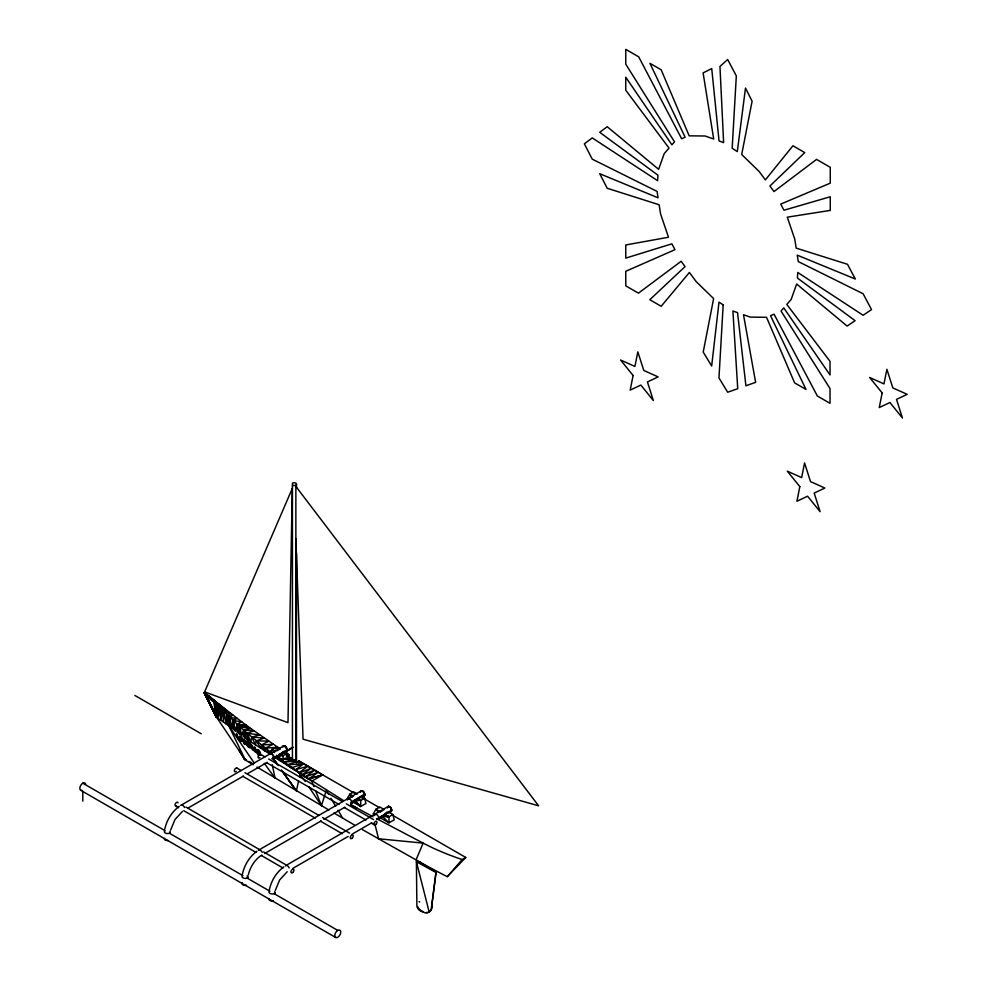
<?xml version="1.0" encoding="UTF-8"?>
<svg xmlns="http://www.w3.org/2000/svg" width="987" height="987" viewBox="0 0 987 987"><rect width="100%" height="100%" fill="white"/><g stroke="black" fill="none" stroke-linecap="round" stroke-linejoin="round"><path stroke-width="1.48" d="M295.866 538.717L303.058 739.201L538.606 805.799L295.866 486.418L295.866 760.878L299.024 762.704M254.436 763.309L228.824 725.778L216.659 717.327L216.832 705.063L218.608 703.891L215.98 704.224L216.659 717.327L245.405 760.064L253.141 764.74M292.3 488.429L287.982 722.657L204.617 691.875M207.887 698.451L204.358 692.627L216.659 717.327L217.263 705.495L219.237 704.397L216.832 705.063M215.919 716.537L216.03 715.02M239.57 734.18L240.1 726.925L248.416 726.79L238.558 725.568L206.086 694.194M292.436 488.133L204.383 692.43L216.659 717.327L217.633 705.865L219.805 704.866L217.263 705.495M243.147 736.783L243.74 730.121L250.661 728.443L280.037 748.775M276.755 756.869L283.639 762.063L283.54 763L280.172 759.484L288.809 757.522L296.408 762.272L299.024 760.841L322.724 774.881L311.769 781.211L276.693 756.906L276.508 758.423L343.464 800.531M291.091 767.368L294.817 770.366L303.786 763.753L291.042 767.898L287.488 764.814L295.853 761.939M431.566 907.201L436.069 871.854L417.464 861.108L416.391 861.725L416.884 905.585A3.837 2.208 60 0 0 419.586 910.285L421.794 911.556A13.929 8.044 60 0 0 431.566 907.201L436.069 871.854M279.691 749.38L276.076 747.073L272.153 749.343L269.537 753.858L270.315 754.376L244.566 737.807L243.74 730.121L253.955 730.799L247.379 733.316L238.558 725.568L237.398 732.527L237.028 724.174L241.667 721.805L250.661 728.443L240.1 726.925L238.879 733.662L238.558 725.568L246.158 725.124L237.028 724.174L235.585 731.157L233.043 720.522L237.176 718.4L229.835 717.598L230.625 727.246L227.084 714.983L230.008 712.898L224.333 712.367L223.432 722.04L222.606 710.726L225.357 709.271L221.224 709.406L218.078 718.326L219.941 708.135L222.013 706.63L218.645 706.852L216.659 717.327L213.723 702.004L204.691 693.762L215.808 716.241L204.568 693.577M347.449 799.926A2.936 1.703 60 0 1 349.25 798.582A2.936 1.703 60 0 1 351.532 801.654C348.979 807.206 353.124 799.988 357.282 799.581L359.367 799.692L355.925 800.716L359.367 799.692L356.899 800.149L350.57 803.8M376.503 819.099A2.936 1.703 60 0 0 377.54 819.37L378.576 817.878A2.936 1.703 60 0 0 376.479 814.287A2.936 1.703 60 0 0 374.406 815.496M286.612 751.058L283.565 752.81L287.057 749.91L279.938 754.031M361.464 796.928L357.565 798.643L356.319 800.593M363.858 796.238L364.721 794.745A2.973 1.715 60 0 0 362.624 791.105A2.973 1.715 60 0 0 360.514 792.314M214.524 702.781L216.659 717.327L218.016 706.236L220.323 705.273L217.633 705.865M213.056 701.338L214.413 700.548L213.007 701.288C211.489 699.586 214.537 699.795 215.191 701.152L241.667 721.805L233.043 720.522L232.093 728.418L229.835 717.598L232.685 714.995L227.084 714.983L226.27 724.014L224.333 712.367L227.318 710.813L222.606 710.726L220.656 720.115L221.224 709.406L223.741 708.012L219.941 708.135L216.659 717.327L214.722 702.978L216.252 702.016M215.758 715.933L204.383 692.43L207.776 695.181M392.912 814.534L388.989 816.792L382.277 816.298A2.813 2.06 79.1 0 1 381.722 816.076C384.856 817.051 384.856 811.511 388.446 811.956L392.912 814.534L394.22 819.815L388.989 822.825L379.847 817.544M299.086 772.722L302.096 775.079L314.668 770.144L305.254 777.077L302.182 774.795L311.3 768.17L298.987 773.08L294.891 769.922L307.919 766.183L299.086 772.722L305.279 781.482M298.605 780.927L296.408 790.821L282.492 771.378M299.542 776.683L300.171 773.845M164.755 829.228C166.655 820.234 171.8 811.857 179.227 806.391M170.603 830.153L175.007 819.506L182.533 811.326M242.444 874.075C244.344 865.093 249.489 856.716 256.916 851.238M248.292 875C249.945 867.524 254.905 859.109 261.913 855.1M269.402 889.645C271.314 880.651 276.446 872.274 283.886 866.808M275.25 890.57L279.666 879.923L287.18 871.743M308.684 786.565L321.454 805.626L326.315 790.402L328.659 794.375M278.272 755.882L279.901 753.809L283.059 755.635L286.983 753.377L288.29 758.658M275.755 751.415L272.153 749.343L274.534 752.55M392.925 815.41L465.765 857.469L447.271 876.666A706.729 408.026 0 0 1 424.866 864.834L416.058 859.887L423.115 843.108L378.564 838.777L362.537 829.685M271.869 753.229L247.379 733.316L250.735 741.891L251.833 737.079L259.68 734.908L247.379 733.316L248.934 740.743L243.74 730.121L241.359 735.475L240.1 726.925L240.458 734.834M286.353 751.317L286.983 750.49M364.647 795.325L361.489 797.496M291.807 759.521L292.436 758.892L292.436 483.161L293.521 482.803A2.43 1.406 0 0 1 296.495 484.518L296.495 487.59M296.495 758.744L295.866 759.373A2.43 1.406 0 0 1 292.436 759.373A2.43 1.406 0 0 1 292.436 757.387M292.436 760.878L294.78 761.236L296.495 760.249L296.495 553.707M212.193 700.61L210.305 698.525C202.643 692.886 213.254 697.217 210.305 698.525M447.271 876.666L462.163 859.541L465.765 857.469M337.764 930.408L336.283 931.716A4.195 2.418 -60 0 0 336.283 937.65L336.999 937.576A4.195 2.418 -60 0 0 340.7 932.579A4.195 2.418 -60 0 0 337.764 930.408L274.065 893.63M215.98 704.224L217.621 703.102L215.4 703.657L216.659 717.327M286.773 750.959L293.016 747.073M351.557 801.851L364.548 794.128A2.961 1.752 61.1 0 0 362.821 791.253A2.961 1.752 61.1 0 0 360.711 791.253A2.961 1.678 58.9 0 1 362.735 791.315A2.961 1.678 58.9 0 1 364.511 794.079L364.622 794.794L351.668 802.283M286.44 751.267L292.929 747.43L285.934 751.452M214.821 700.856L213.414 701.683L214.919 700.943M208.331 696.501L208.96 696.143M208.417 696.588L209.145 696.291M210.453 698.685L211.415 698.13L213.476 699.795M210.687 698.919L211.687 698.34M210.91 699.154L211.946 698.549M211.107 699.351L212.168 698.734M212.304 698.845L211.218 699.462L212.439 698.956M211.465 699.709L212.575 699.067M211.588 699.832L212.723 699.178M211.958 700.227L213.044 699.438M213.797 700.054L212.723 701.017M213.895 700.128L212.365 700.745M212.933 701.214L214.142 700.326M213.352 701.634L214.5 700.61M207.319 695.453L208.282 695.588M207.924 695.304L207.788 695.934L206.456 695.403L205.703 693.812M208.553 696.723L209.219 696.353M208.726 696.896L209.343 696.452M208.862 697.032L209.589 696.649M209.281 697.476L209.947 696.933M209.503 697.698L210.7 697.55M209.663 697.871L210.354 697.266M209.824 698.031L210.157 697.106M209.898 698.105L210.885 697.698L210.157 698.377M211.724 699.98L212.884 699.314M212.106 700.375L213.328 699.672M213.587 701.856L215.03 701.029M213.723 702.004L215.191 701.152M181.25 805.108L283.343 746.16M277.1 750.688L279.716 749.182M282.097 752.538L283.824 751.551L286.983 753.377M273.88 758.065L282.738 752.945M286.896 750.552L283.775 752.353L283.824 751.551M188.209 807.946L243.518 776.016M247.466 773.734L267.23 762.322M273.67 758.522L281.702 754.858L279.617 754.747M290.215 759.126L296.408 762.704L299.024 761.199L355.838 794.004M258.939 849.967L361.032 791.019M361.427 797.188L364.548 795.386M264.578 853.558L321.207 820.876M323.835 819.346L344.919 807.181M350.99 803.665L356.899 800.149M361.217 797.644L364.339 795.855M364.635 798.212L360.724 800.469L354.728 800.506L360.724 806.502L365.943 803.492L364.635 798.212L361.476 796.386M285.897 865.525L388.002 806.576M380.414 811.845L383.03 810.327M378.576 817.878L391.679 810.315L388.829 812.844M378.502 818.47L384.239 815.151L388.989 816.792L388.989 822.825L382.277 816.298M386.67 813.757L391.629 810.339A2.936 1.703 60 0 0 389.544 806.749A2.973 1.715 60 0 0 387.385 807.946A2.936 1.703 60 0 1 389.544 806.749A2.973 1.715 60 0 1 391.592 810.364L391.518 810.956A2.936 1.703 60 0 1 390.593 811.832L390.05 811.807M378.292 818.926L385.029 815.706M292.855 868.363L348.164 836.433M352.125 834.151L371.877 822.751M377.54 819.37L383.857 815.718L388.989 816.792L384.523 814.213M419.586 910.285L422.374 911.223A13.929 8.044 60 0 0 423.559 911.828M273.954 757.485L271.795 753.846A2.936 1.69 60 0 0 269.796 754.475M217.103 702.695L214.932 703.188M272.511 750.219L269.87 751.687L270.315 754.376L265.318 748.146L273.251 744.235L261.419 744.988L260.765 748.294L256.299 740.842L264.195 738.054L251.833 737.079L255.423 744.889L256.299 740.842L268.723 741.188L261.419 744.988L264.837 750.885L265.318 748.146L277.779 747.295L275.139 748.751M296.408 762.272L286.501 756.054L289.105 754.648L289.105 756.98L292.436 758.892M246.479 759.891L243.727 758.67L245.405 760.064L228.824 725.778L227.084 714.983L227.8 725.075M214.142 702.411L215.758 701.621M218.645 706.852L221.125 705.915L218.016 706.236M305.316 776.892L318.246 772.253L308.413 779.076L305.242 776.917M283.38 746.172L284.947 746.258M363.672 796.238L362.525 796.015L364.104 796.102M282.159 760.706L277.606 755.869L281.702 754.858L278.766 755.697M303.786 763.753L287.488 764.814L287.414 765.53L283.639 762.063L292.436 759.83M286.144 755.018L288.846 754.475M284.083 753.661L286.835 753.204L289.105 754.648M283.639 762.063L294.657 761.187M278.334 755.857L283.059 755.635L283.059 760.163M291.313 759.102L280.172 759.484L280.024 760.718L276.693 756.906L279.543 756.869M354.752 800.519L355.875 800.741M355.32 800.728L360.724 806.502L360.724 800.469L357.565 798.643M419.734 902.044L419.006 901.624M285.527 751.354L286.008 751.403A2.973 1.715 60 0 0 286.242 747.504A2.973 1.715 60 0 0 282.936 746.9M383.388 816.101L388.989 816.792L384.486 814.472M349.83 799.026L347.202 798.693L349.805 794.177L353.728 791.907L357.368 794.017M375.936 814.411L373.32 813.781L375.936 809.254L379.847 806.996L384.325 809.574M376.109 814.546L373.32 813.781L375.874 814.497M384.054 815.435L388.989 816.792M277.076 755.672L282.06 760.669M285.897 751.391A2.936 1.703 60 0 0 286.329 747.85A2.936 1.703 60 0 0 283.059 746.468A2.961 1.752 61.1 0 1 285.169 746.419A2.961 1.752 61.1 0 1 286.884 749.232A2.961 1.678 58.9 0 0 285.07 746.48L284.392 746.123L285.477 746.653M363.093 796.151L362.587 795.929A2.936 1.703 60 0 0 364.659 794.979A2.936 1.703 60 0 0 362.945 791.426A2.936 1.703 60 0 0 360.576 791.808M376.528 818.593L424.706 843.947A227.133 131.135 0 0 0 462.163 859.541M373.049 816.767L350.792 804.689L357.121 808.193M435.489 872.187L416.391 861.725L429.16 911.988M416.058 859.887L378.564 838.777L374.887 824.108M264.972 756.881L260.617 754.376M241.26 770.576L236.892 768.059M318.949 815.435L244.899 772.685M266.515 762.618L338.96 804.442M344.204 807.477L365.98 820.049M371.174 823.035L374.418 824.91M242.802 776.313L315.235 818.137M320.491 821.172L342.267 833.744M361.143 797.052L379.674 807.761M353.408 796.25L349.805 794.177L352.186 797.385M380.377 811.82L375.936 809.254L378.552 812.461M352.421 801.715L360.724 806.502L355.295 801.173M342.378 801.58L268.612 758.991M134.886 695.465L201.188 733.736M249.143 761.421L251.796 762.963M349.546 833.102L322.589 817.532M185.889 807.07L259.371 849.499M263.578 851.929L286.341 865.068M175.513 805.923L178.561 807.687M183.792 810.709L255.941 852.373M261.481 855.556L282.973 867.968M82.797 783.197L165.211 830.783A2.973 1.542 4.6 0 0 165.051 832.855A2.973 1.542 4.6 0 0 169.024 833.361A2.973 1.542 4.6 0 0 169.887 831.362M169.419 833.213L242.901 875.642M247.108 878.06L269.87 891.199A2.973 1.542 4.6 0 0 269.698 893.272A2.973 1.542 4.6 0 0 273.683 893.778A2.973 1.542 4.6 0 0 274.546 891.792M80.7 790.254L335.666 937.465M354.58 825.095L333.951 813.017M373.542 819.568L346.301 803.837M328.955 810.068L257.002 767.072M286.501 756.054L288.809 757.522M284.577 751.724L286.835 753.204M272.165 753.414L269.87 751.687L271.758 754.117M276.545 755.265L281.974 760.607M205.407 694.897L204.691 693.762L216.35 717.093L205.025 694.108M204.691 693.762L216.104 716.821M258.853 755.783L247.132 739.596L243.74 730.121M264.269 763.259L275.089 778.2L272.239 764.703M272.918 758.016L277.273 764.098M272.646 757.843L277.002 763.926M281.357 769.996L296.149 790.661L282.788 771.896M272.992 758.127L278.334 765.641M275.126 756.289L276.508 758.423M206.653 696.242L204.432 692.738M238.817 749.984L243.826 758.361M330.99 798.347L335.679 806.28M338.01 810.253L342.699 818.186M204.334 692.8L208.763 700.351L204.371 692.516L206.32 695.86M212.748 708.333L204.346 692.985L214.66 712.429M311.769 781.211L313.928 786.639M315.544 790.71L321.454 805.626M229.971 726.74L227.084 714.983L229.391 726.259M235.14 730.824L233.043 720.522L233.339 729.405M234.696 730.491L233.043 720.522L234.252 730.133M296.248 760.595L296.408 762.704M82.797 791.438L82.797 801.136M82.032 790.377A4.195 2.418 -60 0 1 80.7 785.418A4.195 2.418 -60 0 1 85.659 784.085M247.429 876.949A2.961 1.801 -2.8 0 1 248.193 877.739M274.867 892.877A2.961 1.801 -2.8 0 1 275.262 893.766M180.892 805.429A2.973 1.666 58.7 0 1 182.681 805.281A2.973 1.666 58.7 0 1 184.532 807.526M168.086 840.505A2.973 1.715 0 0 1 164.447 838.395M246.491 885.179A2.973 1.715 0 0 1 242.901 884.907A2.973 1.715 0 0 1 242.432 882.834M247.108 875.876A2.973 1.542 4.6 0 1 247.293 877.974A2.973 1.542 4.6 0 1 243.308 878.011A2.973 1.542 4.6 0 1 242.444 875.925M258.582 850.288A2.973 1.666 58.7 0 1 260.371 850.14A2.973 1.666 58.7 0 1 262.221 852.386M273.448 900.749A2.973 1.715 0 0 1 270.154 900.625A2.973 1.715 0 0 1 269.093 898.824M285.539 865.846A2.973 1.666 58.7 0 1 287.328 865.71A2.973 1.666 58.7 0 1 289.179 867.955M176.562 805.824A2.097 1.209 -60 0 1 175.081 805.108A2.097 1.209 -60 0 1 176.303 802.579A2.097 1.209 -60 0 1 177.993 802.838M259.951 757.621A2.097 1.209 -60 0 1 258.113 757.325A2.097 1.209 -60 0 1 259.433 754.562A2.097 1.209 -60 0 1 261.049 755.326M236.238 771.316A2.097 1.209 -60 0 1 234.462 771.266A2.097 1.209 -60 0 1 235.227 768.688A2.097 1.209 -60 0 1 237.139 768.281M272.326 754.228A2.949 1.703 60 0 1 273.88 757.436L272.844 758.929A2.936 1.69 60 0 1 271.807 758.645M296.495 484.518A2.43 1.406 0 0 1 292.436 485.148M420.166 909.952A3.837 2.208 60 0 1 419.463 909.434M419.13 909.113A3.837 2.208 60 0 1 418.525 908.348M418.019 907.485A3.837 2.208 60 0 1 417.661 906.572M432.146 906.868A13.929 8.044 60 0 1 425.866 912.494M283.01 746.443A2.961 1.678 58.9 0 1 285.07 746.48M388.459 806.367A2.961 1.752 61.1 0 1 391.506 809.624M388.372 806.416A2.961 1.678 58.9 0 1 391.481 809.648M241.593 741.41C239.076 742.36 236.868 735.636 236.362 733.674L237.028 734.229C236.695 737.869 243.962 745.938 239.323 736.129L241.593 741.41M723.175 304.872L718.968 377.959L727.678 392.234L737.733 388.681L732.909 311.028L737.536 312.645L745.913 385.781L755.623 382.351L743.495 314.73L750.305 317.123L766.529 317.296L794.621 382.87L805.997 389.433L770.551 315.729L774.067 314.199L817.359 395.997L830.03 403.313L830.03 388.607L781.038 311.041L783.777 307.907L830.03 374.974L830.03 361.341L786.812 304.44L791.13 299.505L796.657 284.034L847.105 326.055L855.112 320.664L797.397 278.038L797.73 272.449L863.107 315.272L871.509 309.597L863.107 293.744L798.261 261.58L797.262 255.164L855.31 279.013L847.5 264.282L796.176 248.119L794.782 239.162L787.281 217.177L830.264 210.404L830.264 196.771L783.962 210.219L780.742 204.099L830.264 183.15L830.264 167.321L816.557 159.4L773.993 191.552L769.909 186.025L804.75 152.59L792.943 145.768L765.369 179.893L759.114 171.442L741.706 154.515L752.106 101.18L745.493 88.053L737.314 151.616L732.169 148.247L736.327 75.913L727.678 59.516L719.955 66.462L723.631 142.646L719.029 140.894L711.738 68.559L703.114 72.902L713.687 139.031L705.039 135.996L689.185 135.836L661.167 69.793L649.927 63.304L685.138 137.242L681.647 138.748L638.688 56.814L625.758 49.35L625.758 64.18L674.503 141.844L671.9 144.818L625.758 77.208L625.758 90.236L669.026 148.112L664.214 153.614L658.613 169.32L607.202 126.718L599.726 132.307L657.947 175.192L657.613 180.695L592.249 137.909L584.366 143.818L592.249 159.166L657.071 191.416L658.058 197.807L599.726 173.712L607.202 188.258L659.143 204.765L660.562 213.957L668.507 237.238L625.77 244.961L625.77 258.113L671.876 243.838L674.96 249.686L625.77 271.277L625.77 285.848L638.441 293.164L681.141 261.284L685.064 266.589L649.816 299.727L661.179 306.291L689.407 272.449L696.23 281.677L713.638 298.592L703.213 352.088L711.676 365.992L719.005 302.145L723.175 304.872M633.099 375.492L630.175 390.112L640.847 385.066L653.369 400.549L647.435 381.944L658.107 376.898L643.771 370.446L637.836 351.841L634.912 366.461L620.576 360.008L633.099 375.492M799.828 486.64L796.904 501.248L807.576 496.202L820.098 511.685L814.164 493.081L824.836 488.034L810.5 481.582L804.565 462.977L801.641 477.597L787.305 471.157L799.828 486.64M882.168 392.949L879.244 407.557L889.904 402.511L902.439 417.994L896.504 399.39L907.164 394.344L892.828 387.891L886.894 369.286L883.97 383.906L869.633 377.466L882.168 392.949M256.595 749.441C255.3 753.192 264.22 756.511 258.717 753.241A1.826 0.691 50.7 0 1 257.928 752.291L257.447 751.181L260.506 753.13L258.804 750.12L256.595 749.441M419.031 862.305L420.462 862.416L419.031 862.305M257.385 749.935L259.618 752.094L257.385 749.935M322.724 774.881L308.462 778.99L322.724 774.881M249.6 743.347L248.712 742.693L248.86 747.307L249.588 747.838L249.526 746.53L253.437 750.638L249.6 743.347M251.389 744.642L250.612 744.075L255.263 751.958L255.152 747.369L254.412 746.838L254.547 750.675L251.389 744.642M251.191 747.233L249.501 746.012L249.415 743.816L251.191 747.233M241.568 737.462L240.853 736.907L244.221 743.927L244.998 744.519L244.381 740.349L247.934 746.74L247.256 741.768L246.565 741.249L247.182 745.469L244.431 739.621L243.703 739.078L244.32 743.248L241.568 737.462M292.831 872.459A2.097 1.209 -60 0 0 293.497 869.214A2.097 1.209 -60 0 0 291.017 871.41A2.097 1.209 -60 0 0 292.831 872.459M375.85 824.527A2.097 1.209 -60 0 0 376.516 821.283A2.097 1.209 -60 0 0 374.036 823.479A2.097 1.209 -60 0 0 375.85 824.527M352.125 838.222A2.097 1.209 -60 0 0 352.791 834.977A2.097 1.209 -60 0 0 350.311 837.173A2.097 1.209 -60 0 0 352.125 838.222"/></g></svg>
